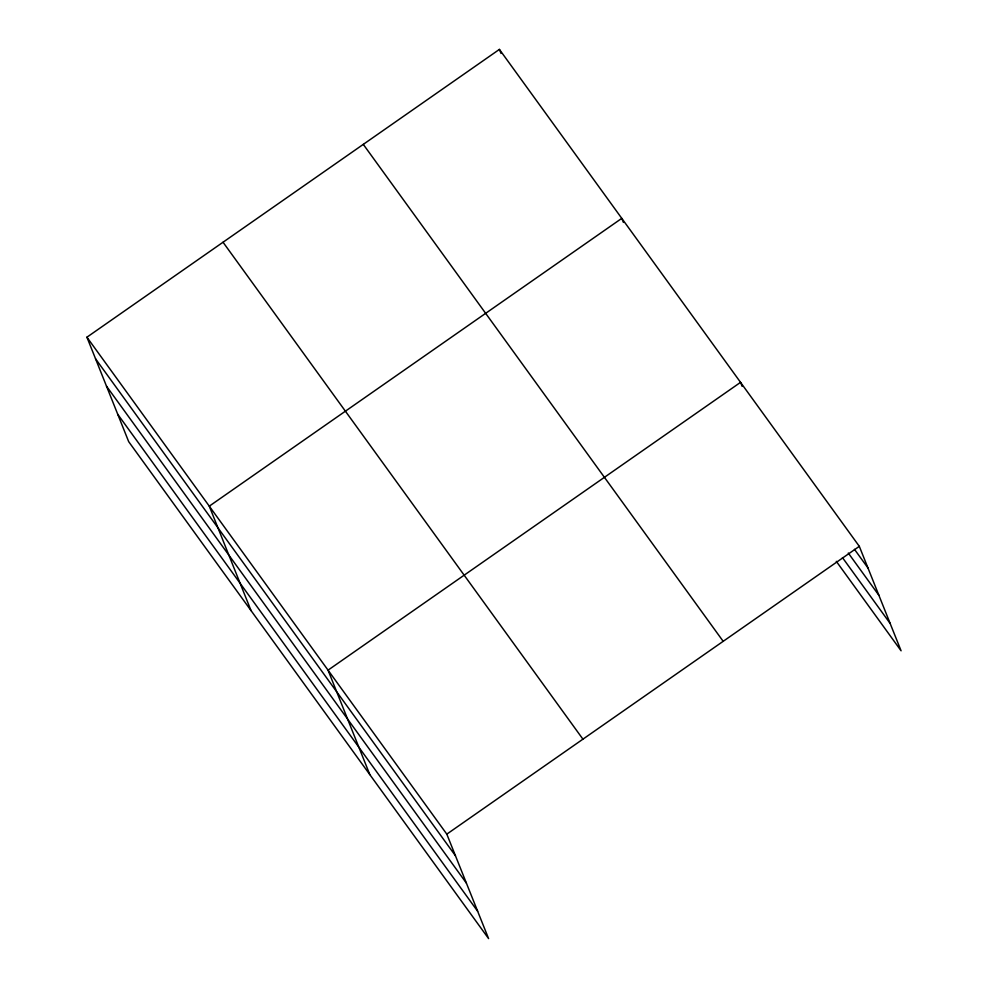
<?xml version="1.0" encoding="UTF-8"?>
<svg xmlns="http://www.w3.org/2000/svg" width="988" height="988" viewBox="0 0 988 988"><rect width="100%" height="100%" fill="white"/><g stroke="black" fill="none" stroke-linecap="round" stroke-linejoin="round"><path stroke-width="1.48" d="M86.919 337.204L446.811 834.144L488.591 938.6L128.687 441.661L86.919 337.204L499.409 49.4L859.313 546.339L901.081 650.796L836.305 561.345M446.811 834.144L859.313 546.339M854.459 549.316L867.958 567.952M848.297 553.045L878.888 595.295M842.468 557.615L890.151 623.453M363.288 144.372L723.179 641.311M223.041 242.233L582.932 739.172M95.564 358.829L455.456 855.756M106.494 386.16L466.385 883.099M117.757 414.33L477.649 911.257M742.161 386.394L740.543 382.344L328.041 670.16L369.821 774.617M623.403 222.411L621.773 218.36L209.283 506.165L251.051 610.621M499.409 49.4L501.04 53.451"/></g></svg>
